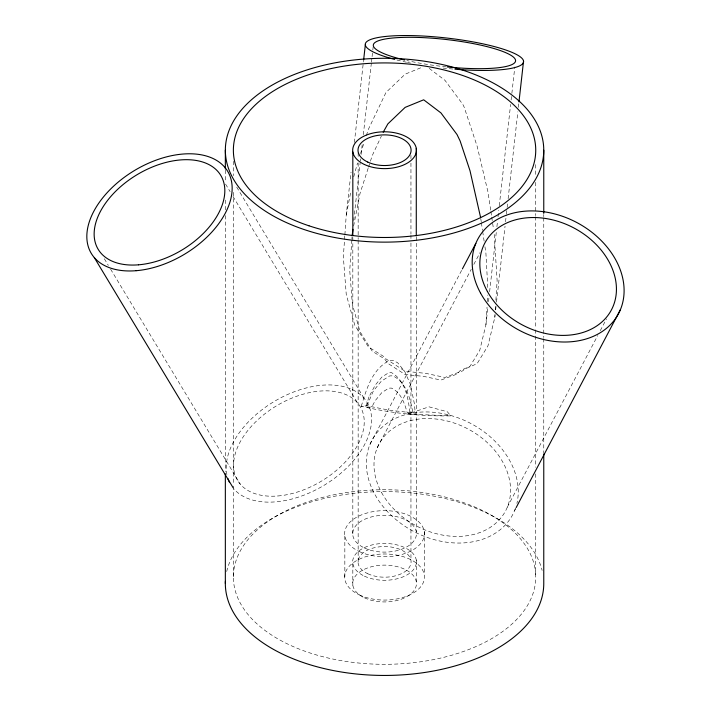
<?xml version="1.0" encoding="UTF-8"?>
<svg xmlns="http://www.w3.org/2000/svg" width="711" height="711" viewBox="0 0 711 711"><rect width="100%" height="100%" fill="white"/><g stroke="black" fill="none" stroke-linecap="round" stroke-linejoin="round"><path stroke-width="0.53" stroke-dasharray="3.56 2.67" d="M351.829 240.105L349.732 270.313L352.354 304.139L360.024 331.717L372.226 351.181L384.553 358.939L387.895 363.374L405.154 374.528L423.685 376.377L440.944 380.065L457.031 374.075L460.141 370.635L470.007 366.307L479.774 350.247L485.915 324.803L487.026 307.152M487.382 301.633L487.799 295.012M344.799 235.901L343.342 256.902L346.257 294.523L354.789 325.194L368.369 346.844L384.553 357.029L385.957 358.895L405.154 371.293L425.765 373.355L444.962 377.452L462.852 370.795L464.159 369.347L477.108 363.668L487.977 345.795L494.803 317.497L495.007 314.253M495.283 309.925L495.558 305.588M495.896 300.175L497.131 280.694L494.154 233.519M344.879 234.799L346.257 214.909L351.056 172.106M351.901 239.029L352.052 236.87M354.38 142.476L363.481 61.262M353.705 220.463L360.237 162.179M360.361 161.086L360.61 158.882M361.099 154.483L362.334 143.489M363.321 134.69L371.338 63.217M371.453 62.124L371.951 57.724M372.075 56.622L372.688 51.121M372.813 50.028L373.186 46.73M485.915 324.803L487.888 307.17M488.51 301.66L488.999 297.251M489.621 291.741L496.411 231.137M496.909 226.729L497.522 221.228M498.02 216.819L498.758 210.207M499.255 205.799L510.622 104.419M511.111 100.02L511.733 94.51M511.858 93.408L514.817 66.958M494.803 317.497L495.052 315.302M495.665 309.8L496.038 306.494M496.527 302.095L505.041 226.187M505.53 221.788L506.276 215.193M506.401 214.091L507.014 208.59M507.139 207.488L507.627 203.088M508.125 198.689L517.866 111.778M518.363 107.379L518.852 102.979M346.257 214.909L350.95 190.975M353.723 176.835L357.509 162.988M353.625 226.036L360.024 193.436L368.165 168.223M361.277 406.265C366.485 389.121 372.173 368.947 389.655 360.415L392.739 360.299L397.627 362.708L404.71 371.453L410.425 384.42L414.362 403.59L415.393 414.637L412.878 412.904L388.899 410.096L366.965 405.794L361.277 406.265C390.543 413.118 420.734 416.37 450.783 415.873L447.335 411.749L428.946 406.816L407.883 414.051L450.783 415.873M360.557 153.523L363.952 143.009M366.334 135.641L368.369 129.34L385.957 92.51L405.154 74.175L421.836 67.358M368.502 167.174L372.226 155.62L381.354 136.148M366.965 405.794L373.373 390.908L381.336 381.194L389.655 375.923L392.739 375.808C406.434 382.216 410.46 399.209 412.878 412.904M369.96 444.437L461.883 269.887M377.257 447.77L471.242 269.3M473.819 264.394L480.023 252.627M507.316 507.201L597.684 335.592M600.271 330.695L606.465 318.928M514.613 510.534L515.644 508.569M429.248 68.407L444.962 80.334L462.852 104.401L464.159 107.121L477.108 146.155L487.977 191.997L490.741 210.572M236.719 187.126L364.085 398.302M225.556 184.078L230.142 191.686M233.012 196.44L357.509 402.861M104.321 258.751L108.339 265.407M110.632 269.211L240.291 484.191M490.901 211.665L491.55 216.037M491.719 217.131L493.505 229.146M480.743 218.473L481.231 221.734M481.391 222.819L482.52 230.417M482.68 231.502L484.138 241.278M484.946 246.708L485.915 253.223L487.826 288.408M543.764 214.482L543.764 216.704M543.764 217.806L543.764 337.503M543.764 338.605L543.764 452.756M535.738 164.623L535.738 175.706M535.738 182.354L535.738 215.62M535.738 216.722L535.738 328.695M535.738 329.806L535.738 467.278M535.738 473.926L535.738 577.03A151.185 87.284 0 0 1 308.965 652.618A151.185 87.284 0 0 1 308.965 501.442A151.185 87.284 0 0 1 535.738 577.03M424.271 531.375L424.271 574.71M416.282 237.021L416.282 531.837M416.282 560.01L416.282 581.669M410.949 155.318L410.949 158.651M410.949 163.086L410.949 234.097M410.949 235.208L410.949 238.54M410.949 242.975L410.949 560.321M358.157 152.865L358.157 158.411M358.157 162.846L358.157 239.411M358.157 240.522L358.157 563.405M352.825 237.412L352.825 535.552M352.825 563.716L352.825 585.384M344.835 536.023L344.835 579.358M233.368 161.29L233.368 175.706M233.368 192.334L233.368 485.018M233.368 486.12L233.368 577.03M225.343 170.16L225.343 182.345M225.343 200.075L225.343 210.056M225.343 215.593L225.343 471.597M452.809 69.02A79.605 15.118 6.4 0 1 441.958 67.927M410.576 63.083A79.605 15.118 6.4 0 1 407.501 62.452M406.496 62.239A79.605 15.118 6.4 0 1 395.68 59.706M446.108 66.843A71.58 13.598 6.4 0 1 410.318 61.306M409.172 61.057A71.58 13.598 6.4 0 1 406.888 60.551M226.702 571.528A159.211 91.923 0 0 1 383.602 491.612A159.211 91.923 0 0 1 542.146 570.444M226.898 474.646A79.605 48.766 -31.1 0 1 318.999 385.531A79.605 48.766 -31.1 0 1 354.647 459.315A79.605 48.766 -31.1 0 1 233.715 488.759M515.377 508.552A79.605 61.075 27.8 0 1 389.361 513.546A79.605 61.075 27.8 0 1 419.428 412.193A79.605 61.075 27.8 0 1 516.906 503.388M368.973 396.916L365.676 407.359L371.835 406.985L375.132 400.764L381.878 392.543L388.801 388.162L391.361 388.064C400.746 392.161 404.586 403.217 407.119 412.442L410.06 414.229C408.496 399.209 405.634 380.412 391.361 372.555L388.801 372.653L381.878 377.034L375.132 385.255L368.973 396.916M352.887 389.992L352.176 389.77L352.887 389.992M364.396 597.791A31.888 18.415 0 0 0 416.033 586.477A31.888 18.415 0 0 0 373.239 566.32A31.888 18.415 0 0 0 364.396 597.791M367.774 573.733A26.538 15.322 0 0 0 410.745 564.321A26.538 15.322 0 0 0 375.132 547.541A26.538 15.322 0 0 0 367.774 573.733M359.322 551.558A39.914 23.045 0 0 0 423.952 537.392A39.914 23.045 0 0 0 370.387 512.151A39.914 23.045 0 0 0 359.322 551.558M359.322 594.885A39.914 23.045 0 0 0 423.952 580.718A39.914 23.045 0 0 0 370.387 555.487A39.914 23.045 0 0 0 359.322 594.885M364.396 576.132A31.888 18.415 0 0 0 416.033 564.81A31.888 18.415 0 0 0 373.239 544.653A31.888 18.415 0 0 0 364.396 576.132M364.396 547.959A31.888 18.415 0 0 0 416.033 536.645A31.888 18.415 0 0 0 373.239 516.488A31.888 18.415 0 0 0 364.396 547.959M277.885 495.976A71.58 43.842 -31.1 0 0 362.983 412.913A71.58 43.842 -31.1 0 0 255.827 421.694A71.58 43.842 -31.1 0 0 277.885 495.976M381.531 492.465A71.58 54.916 27.8 0 0 499.691 519.359A71.58 54.916 27.8 0 0 445.637 420.636A71.58 54.916 27.8 0 0 381.531 492.465"/><path stroke-width="1.07" d="M352.123 235.794L352.985 229.298M363.605 60.168L365.33 44.802M518.977 101.877L523.536 61.173M383.185 132.246L387.895 123.856L405.154 107.379L423.685 99.807L440.944 112.916L457.031 134.557L460.141 141.018L470.007 170.747L480.583 217.388M462.399 268.909L475.819 243.411M516.159 507.592L620.472 309.507M94.305 257.604L233.146 487.808M543.764 150.208A159.211 91.923 0 0 1 304.948 229.813A159.211 91.923 0 0 1 304.948 70.602A159.211 91.923 0 0 1 543.764 150.208L543.764 213.38M543.764 453.867L543.764 583.527A159.211 91.923 0 0 1 382.678 675.441A159.211 91.923 0 0 1 225.387 581.358M416.282 148.35L416.282 235.91M352.825 152.065L352.825 235.19M225.343 150.208L225.343 169.049M225.343 473.81L225.343 583.527M394.658 59.44A79.605 15.118 6.4 0 1 397.289 35.674A79.605 15.118 6.4 0 1 517.741 55.182A79.605 15.118 6.4 0 1 454.978 69.207M404.657 60.026A71.58 13.598 6.4 0 1 400.551 37.479A71.58 13.598 6.4 0 1 511.227 55.494A71.58 13.598 6.4 0 1 447.192 66.95M229.582 482.556A79.605 48.766 -31.1 0 1 227.947 478.592M364.396 164.472A31.888 18.415 0 0 0 416.033 153.158A31.888 18.415 0 0 0 373.239 132.993A31.888 18.415 0 0 0 364.396 164.472M367.774 162.081A26.538 15.322 0 0 0 410.745 152.661A26.538 15.322 0 0 0 375.132 135.881A26.538 15.322 0 0 0 367.774 162.081M308.965 225.796A151.185 87.284 0 0 0 535.738 150.208A151.185 87.284 0 0 0 308.965 74.619A151.185 87.284 0 0 0 308.965 225.796M136.121 270.704A79.605 48.766 -31.1 0 0 230.764 178.328A79.605 48.766 -31.1 0 0 111.583 188.095A79.605 48.766 -31.1 0 0 136.121 270.704M138.476 264.821A71.58 43.842 -31.1 0 0 223.574 181.767A71.58 43.842 -31.1 0 0 116.417 190.539A71.58 43.842 -31.1 0 0 138.476 264.821M480.574 293.119A79.605 61.075 27.8 0 0 611.993 323.034A79.605 61.075 27.8 0 0 551.878 213.229A79.605 61.075 27.8 0 0 480.574 293.119M487.39 291.439A71.58 54.916 27.8 0 0 605.559 318.332A71.58 54.916 27.8 0 0 551.505 219.61A71.58 54.916 27.8 0 0 487.39 291.439"/></g></svg>
